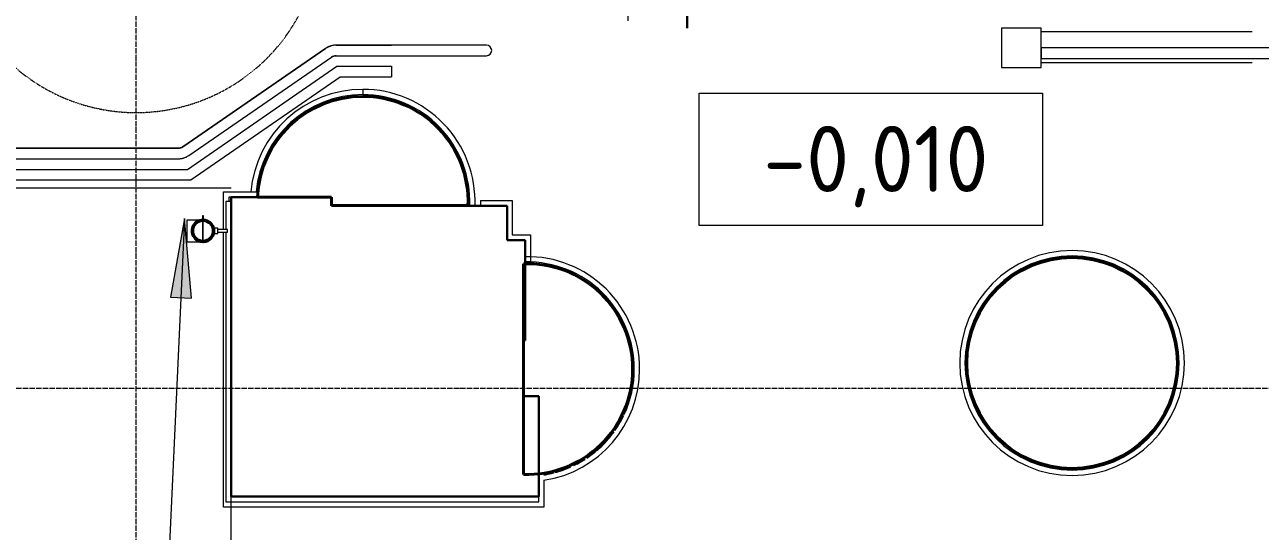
# Model space of a CAD drawing. Header units: millimetres. Extents: x 504091 to 2165846, y 135022 to 442887.
# Drawn here: x 1417778 to 1422457, y 302125 to 304042 of the extents above; entities that cross this region are included whole.
import ezdxf

# ---------------------------------------------------------------- set-up
doc = ezdxf.new("R2010")
doc.units = ezdxf.units.MM
for name, pattern in [('200_ШТРИХ__ш1_п0_6_', [1.6, 1, -0.6]), ('ADSK_Линия сетки', [25, 20, -2.5, 0, -2.5]), ('осеваяX2', [4, 2.5, -0.5, 0.5, -0.5])]:
    doc.linetypes.add(name, pattern=pattern)
doc.layers.get('Defpoints').update_dxf_attribs({"color": 255})
for name, color, linetype, lineweight in [('Аннотация', 7, 'Continuous', 9), ('Витраж', 7, 'Continuous', 9), ('Колонны', 7, 'Continuous', 18), ('Мебель', 7, 'Continuous', 18), ('Обобщенные модели', 7, 'Continuous', 18), ('Ограждение', 7, 'Continuous', 18), ('Оси', 165, 'осеваяX2', 13), ('отметки', 7, 'Continuous', 20), ('Панели витража', 7, 'Continuous', 9), ('Перекрытие', 7, 'Continuous', 18), ('размеры', 7, 'Continuous', 9), ('Стены наружные', 7, 'Continuous', 18), ('Стены несущие', 7, 'Continuous', 30), ('Стены отделка', 7, 'Continuous', 30), ('Стены штриховка', 7, 'Continuous', 18)]:
    doc.layers.add(name, color=color, linetype=linetype, lineweight=lineweight)
doc.layers.add('Линии', color=7, linetype='Continuous', lineweight=9, true_color=0x00a600)
doc.styles.add('GOST Common_1', font='GOST_Common.ttf', dxfattribs={"width": 0.9, "height": 250})
doc.styles.add('GOST Common_3', font='GOST_Common.ttf', dxfattribs={"height": 250})
doc.dimstyles.new('ADSK_Основной_2_5_мм_Округление_до_10_мм', dxfattribs={"dimscale": 304.8, "dimtxt": 251.428749, "dimasz": 0.463911, "dimexe": 0.492126, "dimexo": 0.492126, "dimgap": 0.098425, "dimtad": 1, "dimdec": 0, "dimrnd": 10, "dimdsep": 46, "dimtxsty": 'GOST Common_1', "dimblk1": 'OBLIQUE', "dimblk2": 'OBLIQUE', "dimsah": 1, "dimcen": 0.09, "dimdle": 0.492126, "dimazin": 2, "dimtfac": 1, "dimtdec": 4, "dimtix": 1, "dimtmove": 0, "dimatfit": 3, "dimfxl": 0, "dimtvp": 1, "dimtolj": 1, "dimtzin": 0, "dimlwd": 20, "dimlwe": 20, "dimarcsym": 0})

# ---------------------------------------------------------------- blocks, each defined once
blk = doc.blocks.new('Системная панель - Стекло - 40мм-6453344-План 1-го этажа')
at = {"layer": 'Панели витража', "lineweight": 18}
blk.add_line((-405, 40), (-405, 0), dxfattribs=at)
blk.add_lwpolyline([(-405, 0), (505, 0), (505, 40), (-405, 40)], dxfattribs=at)
blk = doc.blocks.new('Прямоугольный импост - Импост структурный с накладкой - 100мм-5430409-План 1-го этажа')
at = {"layer": 'Витраж'}
for p, q in [((22126, -300.6), (21326, -300.6)), ((22126, -417.6), (21326, -417.6))]:
    blk.add_line(p, q, dxfattribs=at)
blk = doc.blocks.new('Квадратный угловой импост - 150х150 мм-6453485-План 1-го этажа')
at = {"layer": 'Витраж', "lineweight": 18}
for p, q in [((-25, 25), (125, 25)), ((-25, -125), (-25, 25)), ((125, 25), (125, -125)), ((125, -125), (-25, -125))]:
    blk.add_line(p, q, dxfattribs=at)
blk = doc.blocks.new('TN_ПВС 125-82_Водосточная труба - TN_ПВС 125-82_Водосточная труба-2851608-План 1-го этажа')
at = {"layer": 'Обобщенные модели', "lineweight": 40}
for radius, start, end in [(41.1, 151.0711, 178.9289), (38.8, 0, 180), (38.8, 180, 0), (41.1, 121.0711, 148.9289), (41.1, 91.0711, 118.9289), (41.1, 61.0711, 88.9289), (41.1, 31.0711, 58.9289), (41.1, 1.0711, 28.9289), (41.1, 181.0711, 208.9289), (41.1, 211.0711, 238.9289), (41.1, 241.0711, 268.9289), (41.1, 271.0711, 298.9289), (41.1, 301.0711, 328.9289), (41.1, 331.0711, 358.9289)]:
    blk.add_arc((0, 0), radius, start, end, dxfattribs=at)
blk = doc.blocks.new('_ Хомут универсальный - _ Хомут универсальный-2851609-План 1-го этажа')
at = {"layer": 'Обобщенные модели'}
for p, q in [((10, 56.8), (-10, 56.8)), ((-10, 56.8), (-10, 42.1)), ((-5, 93.3), (-5, 56.8)), ((5, 93.3), (-5, 93.3)), ((5, 56.8), (5, 93.3)), ((10, 42.2), (10, 56.8)), ((-43.2, 2.5), (-56.9, 2.5)), ((-56.9, 2.5), (-56.9, -2.1)), ((-56.9, -2.1), (-43.2, -2.1))]:
    blk.add_line(p, q, dxfattribs=at)
for centre, radius, start, end in [((0, 0.1), 43.3, 182.992, 76.5871), ((0, 0), 43.3, 103.3472, 176.6899), ((0, 0), 41, 0, 180), ((0, 0), 41, 180, 0)]:
    blk.add_arc(centre, radius, start, end, dxfattribs=at)
blk = doc.blocks.new('_ Водосточный слив с хомутом универсальным - _ Водосточный слив с хомутом универсальным-2862675-План 1-го этажа')
at = {"layer": 'Обобщенные модели'}
for p, q in [((-13.7, 41.1), (-61, 41.1)), ((0, -38.8), (0, 38.8)), ((0, 38.8), (0, -38.8)), ((-61, -41.1), (-13.7, -41.1))]:
    blk.add_line(p, q, dxfattribs=at)
at = {"layer": 'Обобщенные модели', "flags": 128}
blk.add_lwpolyline([(-61, 41.1), (-61, 39.9), (-61, 36.4), (-61, 30.8), (-61, 23.3), (-61, 14.6), (-61, 5), (-61, -5), (-61, -14.6), (-61, -23.3), (-61, -30.8), (-61, -36.4), (-61, -39.9), (-61, -41.1)], dxfattribs=at)
at = {"layer": 'Обобщенные модели'}
for start, end in [(92.7801, 180), (180, 346.716), (13.284, 86.6773)]:
    blk.add_arc((0, 0), 43.6, start, end, dxfattribs=at)
blk = doc.blocks.new('Ограждение - Ограждение-2039143-План 1-го этажа')
at = {"layer": 'Ограждение'}
for p, q in [((18243.9, -1326.7), (18809.9, -936.7)), ((18256.3, -1366.7), (18822.4, -976.7)), ((18809.9, -936.7), (19016.1, -936.7)), ((18822.4, -976.7), (19016.1, -976.7)), ((19016.1, -936.7), (19016.1, -976.7)), ((10894.3, -1326.7), (17719.3, -1326.7)), ((17719.3, -1326.7), (18243.9, -1326.7)), ((10894.3, -1366.7), (17719.3, -1366.7)), ((17719.3, -1366.7), (18256.3, -1366.7))]:
    blk.add_line(p, q, dxfattribs=at)
blk = doc.blocks.new('FRT_2D_Символ _разворот МГН_1 - D1_4_Символ доступности разворота МГН _360__-V39-План 1-го этажа')
at = {"layer": 'Мебель', "color": 98, "linetype": '200_ШТРИХ__ш1_п0_6_', "lineweight": 30, "true_color": 0x004000}
for p, q in [((-300, 325.4), (-300, -185.8)), ((-300, 325.4), (-200, 325.4)), ((-200, 195.4), (-200, 325.4)), ((200, 325.4), (300, 325.4)), ((200, 195.4), (200, 325.4)), ((300, 325.4), (300, -185.8)), ((-200, 195.4), (200, 195.4)), ((-300, -185.8), (-250, -185.8)), ((-250, -185.8), (-250, -435.8)), ((300, -185.8), (250, -185.8)), ((250, -185.8), (250, -435.8)), ((-200, -435.8), (-250, -435.8)), ((-200, -435.8), (-200, -645.8)), ((200, -435.8), (250, -435.8)), ((200, -435.8), (200, -645.8)), ((-200, -645.8), (200, -645.8))]:
    blk.add_line(p, q, dxfattribs=at)
at = {"layer": 'Мебель'}
for p, q in [((0, 60.4), (0, -59.6)), ((-65, 0), (65, 0))]:
    blk.add_line(p, q, dxfattribs=at)
at = {"layer": 'Мебель', "color": 1, "linetype": '200_ШТРИХ__ш1_п0_6_', "lineweight": 9, "true_color": 0xff0000}
for start, end in [(74.5439, 360), (360, 68.7946)]:
    blk.add_arc((0, 0), 700, start, end, dxfattribs=at)
blk = doc.blocks.new('Тип перил - Перила_Внутренний_-V57-План 1-го этажа')
at = {"layer": 'Ограждение'}
for p, q in [((18226.7, -1241.4), (18767.1, -869)), ((18806.8, -856.7), (19016.1, -856.7)), ((18249.4, -1274.3), (18789.8, -902)), ((18806.8, -896.7), (19016.1, -896.7)), ((10896.3, -1246.7), (17717.3, -1246.7)), ((17717.3, -1246.7), (17721.3, -1246.7)), ((17721.3, -1246.7), (18209.7, -1246.7)), ((10896.3, -1286.7), (17717.3, -1286.7)), ((17717.3, -1286.7), (17721.3, -1286.7)), ((17721.3, -1286.7), (18209.7, -1286.7))]:
    blk.add_line(p, q, dxfattribs=at)
for centre, radius, start, end in [((18806.8, -926.7), 70, 90, 124.5671), ((18806.8, -926.7), 30, 90, 124.5671), ((18209.7, -1216.7), 30, 270, 304.5671), ((18209.7, -1216.7), 70, 270, 304.5671)]:
    blk.add_arc(centre, radius, start, end, dxfattribs=at)
blk = doc.blocks.new('Тип перил - Перила_Внутренний_-3098441-План 1-го этажа')
at = {"layer": 'Ограждение'}
for p, q in [((18767.1, -869), (18226.7, -1241.4)), ((19016.1, -856.7), (18806.8, -856.7)), ((18249.4, -1274.3), (18789.8, -902)), ((18806.8, -896.7), (19016.1, -896.7)), ((17718.9, -1246.7), (10897.9, -1246.7)), ((18209.7, -1246.7), (17721.3, -1246.7)), ((10897.9, -1286.7), (17718.9, -1286.7)), ((17721.3, -1286.7), (18209.7, -1286.7))]:
    blk.add_line(p, q, dxfattribs=at)
at = {"layer": 'Ограждение', "flags": 128}
for points in [[(18806.8, -856.7), (18804, -856.7), (18801.2, -856.9), (18798.4, -857.2), (18795.7, -857.6), (18792.9, -858.1), (18790.2, -858.7), (18787.5, -859.4), (18784.8, -860.2), (18782.2, -861.2), (18779.6, -862.2), (18777, -863.3), (18774.5, -864.6), (18772, -865.9), (18769.6, -867.4), (18767.3, -868.9), (18767.1, -869)], [(18789.8, -902), (18790.8, -901.3), (18791.8, -900.7), (18792.9, -900.1), (18793.9, -899.6), (18795, -899.1), (18796.2, -898.6), (18797.3, -898.2), (18798.4, -897.9), (18799.6, -897.6), (18800.8, -897.3), (18801.9, -897.1), (18803.1, -896.9), (18804.3, -896.8), (18805.5, -896.7), (18806.7, -896.7), (18806.8, -896.7)], [(17721.3, -1246.7), (17720.1, -1246.7), (17718.9, -1246.7)], [(18226.7, -1241.4), (18225.7, -1242), (18224.7, -1242.7), (18223.6, -1243.2), (18222.5, -1243.8), (18221.4, -1244.3), (18220.3, -1244.7), (18219.2, -1245.1), (18218.1, -1245.5), (18216.9, -1245.8), (18215.7, -1246.1), (18214.5, -1246.3), (18213.4, -1246.4), (18212.2, -1246.6), (18211, -1246.6), (18209.8, -1246.7), (18209.7, -1246.7)], [(17718.9, -1286.7), (17720.1, -1286.7), (17721.3, -1286.7)], [(18209.7, -1286.7), (18212.5, -1286.6), (18215.3, -1286.5), (18218, -1286.2), (18220.8, -1285.8), (18223.6, -1285.3), (18226.3, -1284.7), (18229, -1283.9), (18231.7, -1283.1), (18234.3, -1282.2), (18236.9, -1281.1), (18239.5, -1280), (18242, -1278.8), (18244.4, -1277.4), (18246.9, -1276), (18249.2, -1274.4), (18249.4, -1274.3)]]:
    blk.add_lwpolyline(points, dxfattribs=at)
blk = doc.blocks.new('Тип перил - Перила_Внутренний_-V66-План 1-го этажа')
at = {"layer": 'Ограждение'}
for p, q in [((18226.7, -1241.4), (18767.1, -869)), ((18806.8, -856.7), (19016.1, -856.7)), ((18249.4, -1274.3), (18789.8, -902)), ((18806.8, -896.7), (19016.1, -896.7)), ((10896.3, -1246.7), (17717.3, -1246.7)), ((17717.3, -1246.7), (17721.3, -1246.7)), ((17721.3, -1246.7), (18209.7, -1246.7)), ((10896.3, -1286.7), (17717.3, -1286.7)), ((17717.3, -1286.7), (17721.3, -1286.7)), ((17721.3, -1286.7), (18209.7, -1286.7))]:
    blk.add_line(p, q, dxfattribs=at)
for centre, radius, start, end in [((18806.8, -926.7), 70, 90, 124.5671), ((18806.8, -926.7), 30, 90, 124.5671), ((18209.7, -1216.7), 30, 270, 304.5671), ((18209.7, -1216.7), 70, 270, 304.5671)]:
    blk.add_arc(centre, radius, start, end, dxfattribs=at)
blk = doc.blocks.new('Тип перил - Перила_Внутренний_-3098458-План 1-го этажа')
at = {"layer": 'Ограждение', "flags": 128}
for points in [[(18806.8, -856.7), (18804, -856.7), (18801.2, -856.9), (18798.4, -857.2), (18795.7, -857.6), (18792.9, -858.1), (18790.2, -858.7), (18787.5, -859.4), (18784.8, -860.2), (18782.2, -861.2), (18779.6, -862.2), (18777, -863.3), (18774.5, -864.6), (18772, -865.9), (18769.6, -867.4), (18767.3, -868.9)], [(18209.7, -1286.7), (18212.5, -1286.6), (18215.3, -1286.5), (18218, -1286.2), (18220.8, -1285.8), (18223.6, -1285.3), (18226.3, -1284.7), (18229, -1283.9), (18231.7, -1283.1), (18234.3, -1282.2), (18236.9, -1281.1), (18239.5, -1280), (18242, -1278.8), (18244.4, -1277.4), (18246.9, -1276), (18249.2, -1274.4)]]:
    blk.add_lwpolyline(points, dxfattribs=at)
blk = doc.blocks.new('Высотные отметки - Рамка-12095-План 1-го этажа')
at = {"layer": 'Аннотация', "lineweight": 20}
for p, q in [((-6.5, 0), (-6.5, 5)), ((-6.5, 5), (6.5, 5)), ((6.5, 5), (6.5, 0)), ((6.5, 0), (-6.5, 0))]:
    blk.add_line(p, q, dxfattribs=at)
blk = doc.blocks.new('_Oblique')
at = {"color": 0, "linetype": 'ByBlock', "lineweight": -2}
blk.add_line((-0.5, -0.5), (0.5, 0.5), dxfattribs=at)
blk = doc.blocks.new('*D2769')
at = {"layer": 'Defpoints', "color": 0, "lineweight": 20, "transparency": 16777216}
for p in [(1420061.5, 305234.6), (1421542.1, 305234.6), (1420355.2, 304198.4)]:
    blk.add_point(p, dxfattribs=at)
at = {"layer": 'размеры', "color": 0, "transparency": 16777216}
for p, q in [((1420061.5, 305234.6), (1420061.5, 305376)), ((1421392.1, 305234.6), (1419911.5, 305234.6)), ((1420061.5, 304198.4), (1420061.5, 305234.6)), ((1420205.2, 304198.4), (1419911.5, 304198.4)), ((1420061.5, 304198.4), (1420061.5, 304057))]:
    blk.add_line(p, q, dxfattribs=at)
at = {"layer": 'размеры', "color": 0, "transparency": 16777216, "xscale": 141.4, "yscale": 141.4, "zscale": 141.4}
for p, rotation in [((1420061.5, 305234.6), 270), ((1420061.5, 304198.4), 90)]:
    blk.add_blockref('_Oblique', p, dxfattribs=dict(at, rotation=rotation))
at = {"layer": 'размеры', "color": 0, "lineweight": 20, "transparency": 16777216, "char_height": 250, "width": 1564.824, "attachment_point": 5, "rotation": 90, "style": 'GOST Common_1'}
for s, insert in [('\\A1;"в свету"', (1420254, 304716.5)), ('\\A1;1030\u200e', (1419883, 304716.5))]:
    blk.add_mtext(s, dxfattribs=dict(at, insert=insert))

msp = doc.modelspace()

# ---------------------------------------------------------------- hatches: boundary and pattern name
at = {"layer": 'Аннотация', "lineweight": 9}
msp.add_hatch(color=256, dxfattribs=at).paths.add_polyline_path([(1418383.6865, 303308.7755), (1418330.1648, 303010.9579), (1418409.0694, 303007.2533)])
at = {"layer": 'Колонны', "true_color": 0xfbfbf4}
for points in [[(1418657.8791, 303389.5523), (1418659.5313, 303389.5523), (1418668.2129, 303456.5734), (1418688.0852, 303521.1668), (1418718.5776, 303581.4777), (1418758.8148, 303635.7749), (1418807.6414, 303682.4992), (1418863.6557, 303720.3093), (1418929.9043, 303749.3305), (1418993.1125, 303765.3409), (1419057.9923, 303770.8573), (1419057.9923, 303777.5148), (1418987.2809, 303770.8573), (1418925.2494, 303754.776), (1418869.9524, 303731.2755), (1418814.8398, 303696.5141), (1418766.1043, 303653.4931), (1418724.8268, 303603.1634), (1418692.1444, 303546.9046), (1418668.2129, 303482.9325), (1418655.6316, 303422.4053), (1418654.5747, 303389.5523), (1418656.2269, 303389.5523)], [(1421744.4504, 302356.1348), (1421816.72, 302362.7922), (1421883.1411, 302380.5897), (1421947.2026, 302410.4621), (1422005.1036, 302451.0048), (1422058.0812, 302505.2653), (1422097.1797, 302562.2157), (1422126.11, 302625.2255), (1422143.8954, 302692.3802), (1422148.7998, 302761.6392), (1422143.2974, 302761.6392), (1422137.238, 302692.3802), (1422119.244, 302625.2255), (1422089.862, 302562.2157), (1422049.9849, 302505.2653), (1422000.8243, 302456.1047), (1421943.8739, 302416.2276), (1421880.8641, 302386.8456), (1421813.7094, 302368.8516), (1421744.4504, 302362.7922), (1421674.0353, 302369.1613), (1421605.7597, 302387.9074), (1421545.0269, 302416.2276), (1421488.0765, 302456.1047), (1421438.9158, 302505.2653), (1421399.0387, 302562.2157), (1421369.6568, 302625.2255), (1421351.6627, 302692.3802), (1421344.6275, 302761.6392), (1421338.9459, 302761.6392), (1421346.5439, 302685.8595), (1421363.4008, 302622.9485), (1421393.2732, 302558.887), (1421434.513, 302500.289), (1421488.0765, 302448.0084), (1421545.0269, 302408.9099), (1421608.0367, 302379.9796), (1421677.6549, 302361.9786), (1421736.0742, 302356.8676)], [(1419724.4145, 302338.1026), (1419749.7029, 302340.1187), (1419785.5068, 302348.4439), (1419813.8567, 302356.7125), (1419853.0049, 302372.8523), (1419896.3907, 302396.5995), (1419936.2466, 302425.1953), (1419953.9363, 302440.5151), (1419984.7948, 302471.9533), (1419998.3191, 302487.7986), (1420030.5494, 302535.0643), (1420036.3005, 302544.9617), (1420063.1493, 302604.2371), (1420080.686, 302671.7716), (1420086.6162, 302738.6973), (1420079.9588, 302738.6973), (1420073.053, 302665.7947), (1420054.7807, 302599.2323), (1420021.4205, 302531.4088), (1419982.4252, 302477.3753), (1419931.2049, 302428.0007), (1419872.0275, 302388.5115), (1419802.7034, 302359.2052), (1419731.5073, 302343.5432), (1419724.4145, 302342.3196), (1419724.4145, 302338.4532)]]:
    msp.add_hatch(color=7, dxfattribs=at).paths.add_polyline_path(points)

# ---------------------------------------------------------------- linework, layer by layer
at = {"layer": 'Аннотация', "lineweight": 9}
for p, q in [((1418383.6865, 303308.7755), (1418290.0379, 301314.1192)), ((1418383.6865, 303308.7755), (1418330.1648, 303010.9579)), ((1418409.0694, 303007.2533), (1418383.6865, 303308.7755)), ((1418330.1648, 303010.9579), (1418409.0694, 303007.2533))]:
    msp.add_line(p, q, dxfattribs=at)
at = {"layer": 'Колонны', "lineweight": 40}
for p, q in [((1418659.5313, 303389.5523), (1418939.5894, 303389.5523)), ((1418939.5894, 303389.5523), (1418939.5894, 303357.3797)), ((1418939.5894, 303357.3797), (1419456.5709, 303357.3797)), ((1419666.4811, 303137.2758), (1419666.4811, 302340.1187))]:
    msp.add_line(p, q, dxfattribs=at)
at = {"layer": 'Колонны', "flags": 128}
msp.add_lwpolyline([(1419456.5709, 303357.3797), (1419458.2364, 303357.3797), (1419459.9019, 303357.3797), (1419461.5673, 303357.3797), (1419463.2015, 303357.3797)], dxfattribs=at)
at = {"layer": 'Колонны', "lineweight": 40}
for centre, start, end in [((1419057.9923, 303372.0103), 90, 177.4792212), ((1419057.9923, 303372.0103), 357.8977817, 90), ((1419681.1118, 302738.6973), 0, 92.1022183), ((1421744.4504, 302761.6392), 0, 180), ((1421744.4504, 302761.6392), 180, 0), ((1419681.1118, 302738.6973), 267.8977817, 0)]:
    msp.add_arc(centre, 398.847, start, end, dxfattribs=at)
at = {"layer": 'Колонны'}
for start, end in [(347.1152178, 350.3080637), (336.8039136, 340.6100917), (326.861394, 330.9044359), (317.0411501, 321.1872576), (307.276288, 311.4522407), (297.5411027, 301.6874222), (278.9956829, 281.9245698), (287.8236196, 291.8671281)]:
    msp.add_arc((1419681.1118, 302738.6973), 405.5044, start, end, dxfattribs=at)
at = {"layer": 'Линии', "color": 7, "lineweight": 30}
msp.add_line((1420287.0612, 304029.5757), (1420287.0612, 304099.5757), dxfattribs=at)
at = {"layer": 'Линии', "color": 7}
for p, q in [((1419526.4421, 303964.6702), (1419166.4421, 303964.6702)), ((1419166.4421, 303924.6702), (1419526.4421, 303924.6702))]:
    msp.add_line(p, q, dxfattribs=at)
at = {"layer": 'Линии', "color": 7, "lineweight": 18}
msp.add_line((1418559.5894, 301776.989), (1418559.5894, 302255.7906), dxfattribs=at)
at = {"layer": 'Линии', "color": 7}
msp.add_arc((1419526.4421, 303944.6702), 20, 270, 90, dxfattribs=at)
at = {"layer": 'Оси', "linetype": 'ADSK_Линия сетки'}
for p, q in [((1418199.8592, 300469.847), (1418199.8592, 349044.3426)), ((1390035.5654, 302666.3441), (1456155.1468, 302666.3441))]:
    msp.add_line(p, q, dxfattribs=at)
at = {"layer": 'Перекрытие'}
msp.add_line((1417359.5894, 303424.6702), (1418559.5894, 303424.6702), dxfattribs=at)
at = {"layer": 'Стены наружные'}
for p, q in [((1419057.9923, 303797.5148), (1419057.9923, 303777.5148)), ((1418531.3305, 303409.5523), (1418656.0074, 303409.5523)), ((1418531.3305, 303266.6014), (1418531.3305, 303409.5523)), ((1418559.5894, 303389.5523), (1418551.3305, 303389.5523)), ((1418551.3305, 303389.5523), (1418551.3305, 303372.7367)), ((1419504.5894, 303376.9892), (1419624.5894, 303376.9892)), ((1419504.5894, 303376.9892), (1419504.5894, 303356.9892)), ((1419624.5894, 303376.9892), (1419624.5894, 303246.687)), ((1418531.3305, 302215.7906), (1418531.3305, 303257.1468)), ((1419624.5894, 303246.687), (1419693.8228, 303246.687)), ((1419693.8228, 303246.687), (1419693.8228, 303141.3896)), ((1419744.4145, 302339.474), (1419744.4145, 302338.1644)), ((1419744.4145, 302317.928), (1419744.4145, 302215.7906)), ((1419744.4145, 302215.7906), (1418531.3305, 302215.7906))]:
    msp.add_line(p, q, dxfattribs=at)
for centre, radius, start, end in [((1419057.9923, 303372.0103), 425.5044, 90, 174.9306242), ((1419057.9923, 303372.0103), 425.5044, 357.9769319, 90), ((1419057.9923, 303372.0103), 405.5044, 90, 174.6807838), ((1419057.9923, 303372.0103), 405.5044, 357.877107, 90), ((1421744.4504, 302761.6392), 425.5044, 0, 180), ((1419681.1118, 302738.6973), 405.5044, 0, 91.0282088), ((1419681.1118, 302738.6973), 425.5044, 0, 90.9797011), ((1421744.4504, 302761.6392), 405.5044, 0, 180), ((1421744.4504, 302761.6392), 425.5044, 180, 0), ((1421744.4504, 302761.6392), 405.5044, 180, 0), ((1419681.1118, 302738.6973), 425.5044, 278.5557153, 0), ((1419681.1118, 302738.6973), 405.5044, 334.8209205, 0), ((1419681.1118, 302738.6973), 405.5044, 324.9630146, 334.233022), ((1419681.1118, 302738.6973), 405.5044, 303.8849538, 324.2358601), ((1419681.1118, 302738.6973), 405.5044, 295.7256703, 302.6878628), ((1419681.1118, 302738.6973), 405.5044, 278.9811003, 284.3768736), ((1419681.1118, 302738.6973), 405.5044, 284.9739566, 294.0649875)]:
    msp.add_arc(centre, radius, start, end, dxfattribs=at)
at = {"layer": 'Стены несущие'}
for p, q in [((1418659.5313, 303389.5523), (1418559.5894, 303389.5523)), ((1418559.5894, 303389.5523), (1418559.5894, 302255.7906)), ((1418939.5894, 303356.9892), (1418939.5894, 303357.3797)), ((1419604.5894, 303356.9892), (1418939.5894, 303356.9892)), ((1419604.5894, 303226.687), (1419604.5894, 303356.9892)), ((1419673.8228, 303226.687), (1419604.5894, 303226.687)), ((1419673.8228, 303138.0429), (1419673.8228, 303226.687)), ((1419673.8228, 302846.687), (1419673.8228, 303136.8892)), ((1419666.4811, 302635.7906), (1419666.4811, 302846.687)), ((1419666.4811, 302846.687), (1419673.8228, 302846.687)), ((1419724.4145, 302635.7906), (1419666.4811, 302635.7906)), ((1419724.4145, 302343.1696), (1419724.4145, 302635.7906)), ((1419724.4145, 302255.7906), (1419724.4145, 302342.9322)), ((1418559.5894, 302255.7906), (1419724.4145, 302255.7906))]:
    msp.add_line(p, q, dxfattribs=at)
at = {"layer": 'Стены отделка', "lineweight": 9}
for p, q in [((1418539.5894, 303372.7367), (1418539.5894, 303266.6014)), ((1418559.5894, 303372.7367), (1418539.5894, 303372.7367)), ((1418539.5894, 303257.0338), (1418539.5894, 302235.7906)), ((1419724.4145, 302235.7906), (1419724.4145, 302255.7906)), ((1418539.5894, 302235.7906), (1419724.4145, 302235.7906))]:
    msp.add_line(p, q, dxfattribs=at)
at = {"layer": 'Стены штриховка'}
for p, q in [((1418939.5894, 303389.5523), (1418659.5313, 303389.5523)), ((1418939.5894, 303357.3797), (1418939.5894, 303389.5523))]:
    msp.add_line(p, q, dxfattribs=at)

# ---------------------------------------------------------------- block references
at = {"layer": 'Витраж', "extrusion": (0, 0, -1), "rotation": 270.0000000000001}
msp.add_blockref('Квадратный угловой импост - 150х150 мм-6453485-План 1-го этажа', (-1421502.0612, 304004.5757), dxfattribs=at)
at = {"layer": 'Витраж'}
msp.add_blockref('Прямоугольный импост - Импост структурный с накладкой - 100мм-5430409-План 1-го этажа', (1400301.0612, 304315.1481), dxfattribs=at)
at = {"layer": 'Мебель', "color": 1, "true_color": 0xff0000, "rotation": 89.9999999999995}
msp.add_blockref('FRT_2D_Символ _разворот МГН_1 - D1_4_Символ доступности разворота МГН _360__-V39-План 1-го этажа', (1418199.8592, 304409.5757), dxfattribs=at)
at = {"layer": 'Обобщенные модели', "rotation": 269.9999999999997}
msp.add_blockref('_ Хомут универсальный - _ Хомут универсальный-2851609-План 1-го этажа', (1418452.9894, 303261.7718), dxfattribs=at)
at = {"layer": 'Обобщенные модели'}
msp.add_blockref('_ Водосточный слив с хомутом универсальным - _ Водосточный слив с хомутом универсальным-2862675-План 1-го этажа', (1418452.9894, 303261.7718), dxfattribs=at)
at = {"layer": 'Обобщенные модели', "lineweight": 40, "rotation": 269.9999999999997}
msp.add_blockref('TN_ПВС 125-82_Водосточная труба - TN_ПВС 125-82_Водосточная труба-2851608-План 1-го этажа', (1418452.9894, 303261.7718), dxfattribs=at)
at = {"layer": 'Ограждение'}
for name in ['Тип перил - Перила_Внутренний_-V57-План 1-го этажа', 'Тип перил - Перила_Внутренний_-3098441-План 1-го этажа', 'Тип перил - Перила_Внутренний_-V66-План 1-го этажа', 'Тип перил - Перила_Внутренний_-3098458-План 1-го этажа', 'Ограждение - Ограждение-2039143-План 1-го этажа']:
    msp.add_blockref(name, (1400150.2939, 304821.3441), dxfattribs=at)
at = {"layer": 'отметки', "lineweight": 20, "xscale": 99.99999999999993, "yscale": 99.99999999999993, "zscale": 99.99999999999993}
msp.add_blockref('Высотные отметки - Рамка-12095-План 1-го этажа', (1420982.1502, 303282.5003), dxfattribs=at)
at = {"layer": 'Панели витража'}
msp.add_blockref('Системная панель - Стекло - 40мм-6453344-План 1-го этажа', (1422032.0612, 303914.5757), dxfattribs=at)

# ---------------------------------------------------------------- texts
at = {"layer": 'отметки', "lineweight": 20, "insert": (1420574.8451, 303659.2074), "char_height": 250, "width": 977.532294, "attachment_point": 1, "line_spacing_factor": 1.022761, "style": 'GOST Common_3'}
msp.add_mtext('-0,010', dxfattribs=at)

# ---------------------------------------------------------------- dimensions: what is measured, and where the dimension line sits
at = {"layer": 'размеры', "lineweight": 20}
dim = msp.add_linear_dim(base=(1420061.4597, 305234.5757), p1=(1420355.1863, 304198.3633), p2=(1421542.0612, 305234.5757), angle=90, text='1030\u200e\\X"в свету"', dimstyle='ADSK_Основной_2_5_мм_Округление_до_10_мм', override={"dimpost": '<>', "dimfxl": 1575.566073, "dimlwd": 65535, "dimlwe": 65535}, dxfattribs=at)
dim.commit()
dim.dimension.update_dxf_attribs({"geometry": '*D2769', "text_midpoint": (1420061.4597, 304716.4695)})

doc.saveas('drawing.dxf')
